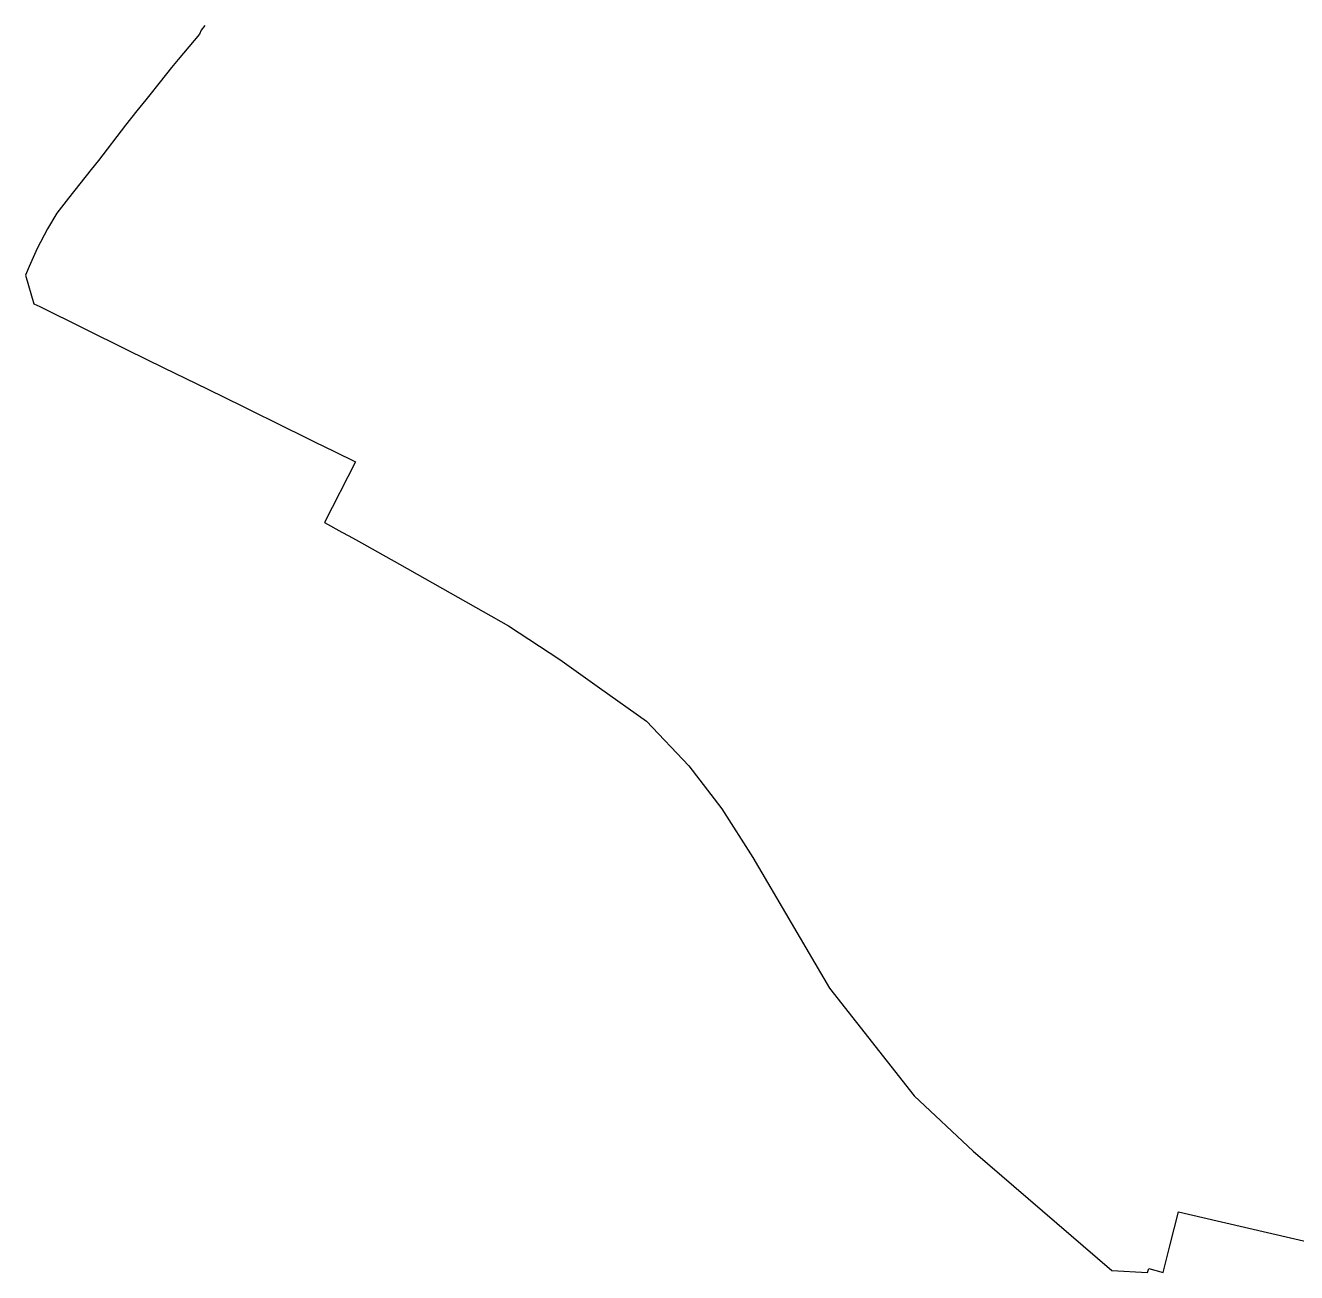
# Model space of a CAD drawing. Header units: metres. Extents: x 313711 to 315840, y 6256069 to 6257554.
# Drawn here: x 313711 to 314776, y 6256509 to 6257554 of the extents above; entities that cross this region are included whole.
import ezdxf

# ---------------------------------------------------------------- set-up
doc = ezdxf.new("R2010")
doc.units = ezdxf.units.M
doc.layers.add('Mains_HV_EXT', color=7, linetype='Continuous')
doc.styles.get("Standard").update_dxf_attribs({"font": 'arial.ttf'})
doc.linetypes.add('Cable P UG', pattern='A,6,-0.5,["P",Standard,S=1.7,R=0,X=0.5,Y=-1],-2.9', length=9.4)

msp = doc.modelspace()

# ---------------------------------------------------------------- linework, layer by layer
at = {"layer": 'Mains_HV_EXT', "linetype": 'Cable P UG'}
msp.add_lwpolyline([(313861.5, 6257553.9), (313858.3, 6257549.9), (313857, 6257546.5), (313838.9, 6257525.4), (313838.9, 6257525.4), (313833.5, 6257518.7), (313824, 6257506.6), (313814.2, 6257494.3), (313812, 6257491.6), (313804.5, 6257482.2), (313794.9, 6257470.2), (313772.3, 6257440.8), (313772.3, 6257440.8), (313766.3, 6257433.3), (313756.7, 6257421.2), (313747.3, 6257409.2), (313737.4, 6257396.7), (313729.6, 6257383.4), (313720.9, 6257367), (313714.2, 6257352), (313714.2, 6257352), (313711.1, 6257344.6), (313718.2, 6257320.8), (313723.1, 6257318.4), (313796.4, 6257282.3), (313796.4, 6257282.3), (313827.1, 6257267.2), (313863.2, 6257249.4), (313893.4, 6257234.8), (313893.4, 6257234.8), (313929.6, 6257216.9), (313941.5, 6257211), (313953.2, 6257205.2), (313969.9, 6257196.9), (313969.9, 6257196.9), (313987.5, 6257188.3), (313961.5, 6257137.6), (313961.5, 6257137.6), (313976.2, 6257129.4), (313982, 6257126.3), (313987.6, 6257123.2), (313992.6, 6257120.4), (314006, 6257112.9), (314024.5, 6257102.6), (314024.5, 6257102.6), (314115.6, 6257050.9), (314158.6, 6257022.9), (314191.9, 6256999.1), (314231.2, 6256971.2), (314266.7, 6256933.7), (314294.4, 6256897.9), (314320.3, 6256857), (314384.4, 6256747.6), (314455.2, 6256657.5), (314504.8, 6256611), (314620.9, 6256511.1), (314650.8, 6256509.4), (314650.8, 6256509.4), (314651.7, 6256512.8), (314663.7, 6256509.4), (314663.7, 6256509.4), (314664.5, 6256512.7), (314666.8, 6256521.8), (314669.3, 6256531.7), (314673, 6256546.1), (314673, 6256546.1), (314676.7, 6256560.4), (314696.9, 6256555.4), (314808.9, 6256529.5)], dxfattribs=at)

doc.saveas('drawing.dxf')
